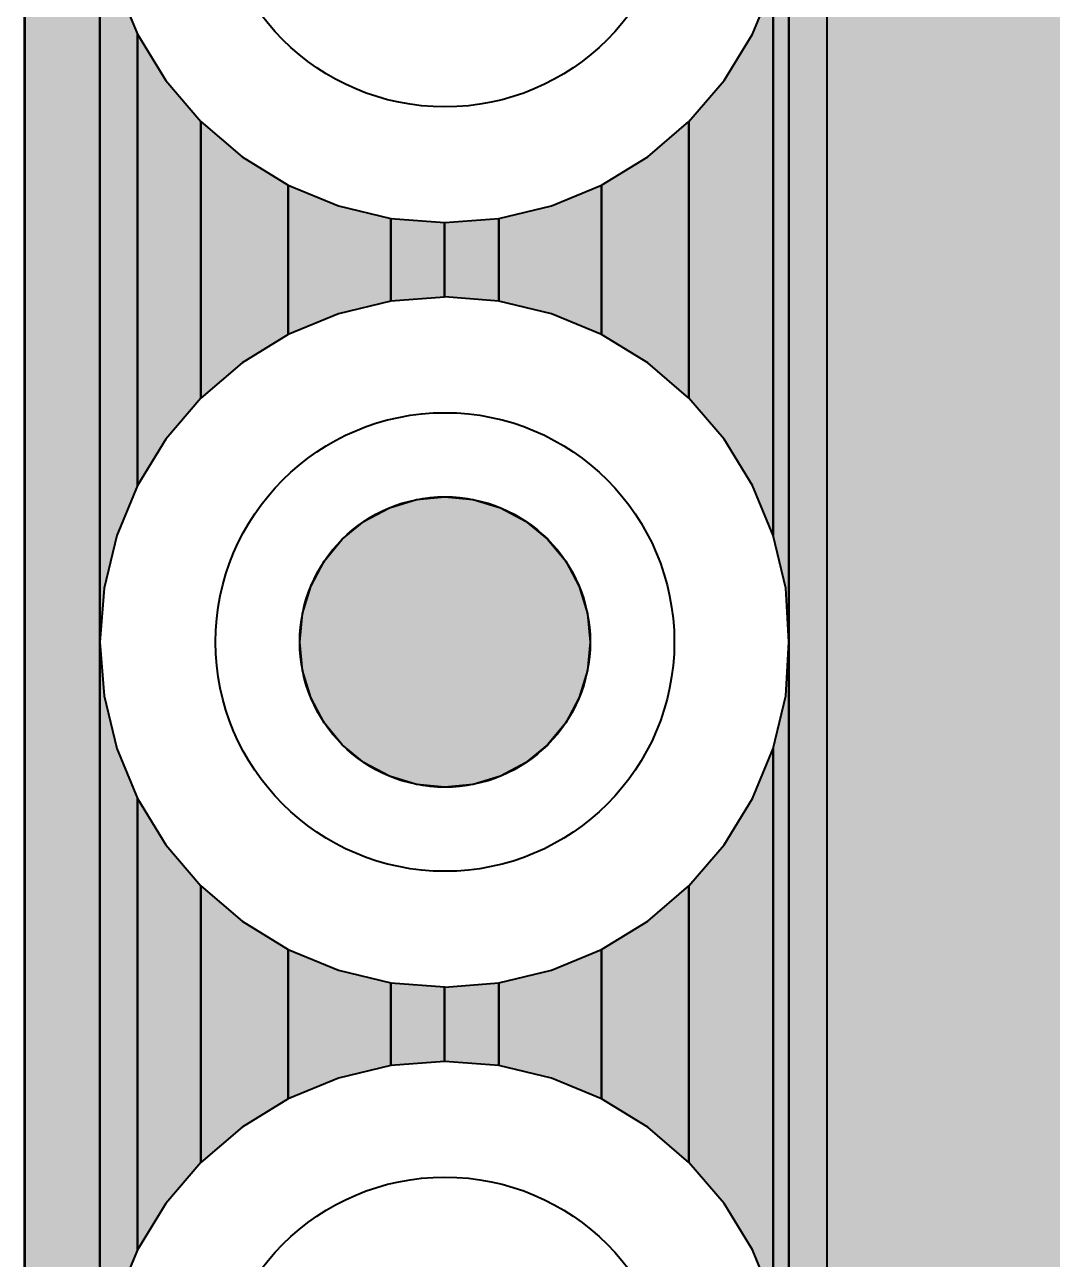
# Model space of a CAD drawing. Header units: millimetres. Extents: x 3.5 to 57, y 2.4 to 42.4.
# Drawn here: x 14.064 to 17.478, y 33.056 to 37.158 of the extents above; entities that cross this region are included whole.
import ezdxf

# ---------------------------------------------------------------- set-up
doc = ezdxf.new("R2010")
doc.units = ezdxf.units.MM
for name, color, linetype in [('bottom_copper', 7, 'Continuous'), ('bottom_silk', 7, 'Continuous'), ('drill_plated', 7, 'Continuous'), ('top_copper', 7, 'Continuous')]:
    doc.layers.add(name, color=color, linetype=linetype)

# ---------------------------------------------------------------- blocks, each defined once
blk = doc.blocks.new('Block6807')
at = {"layer": 'bottom_copper', "lineweight": 40}
for points in [[(9.5036, 0), (0.9636, 0), (0.9636, 38.9999), (9.5036, 38.9999), (9.5036, 0)], [(0.9636, 32.3153), (0.953, 32.4947), (0.911, 32.6696), (0.911, 34.501), (0.953, 34.6759), (0.9636, 34.8553), (0.9636, 32.3153)], [(0.911, 32.6696), (0.8422, 32.8358), (0.7482, 32.9892), (0.6313, 33.126), (0.6313, 34.0446), (0.7482, 34.1814), (0.8422, 34.3348), (0.911, 34.501), (0.911, 32.6696)], [(0.6313, 33.126), (0.4945, 33.2429), (0.3411, 33.3369), (0.3411, 33.8337), (0.4945, 33.9277), (0.6313, 34.0446), (0.6313, 33.126)], [(0.3411, 33.3369), (0.1749, 33.4057), (0, 33.4477), (0, 33.7229), (0.1749, 33.7649), (0.3411, 33.8337), (0.3411, 33.3369)], [(0, 33.4477), (-0.1794, 33.4618), (-0.1812, 33.4617), (-0.1812, 33.7089), (-0.1794, 33.7088), (0, 33.7229), (0, 33.4477)], [(0.9636, 29.7753), (0.953, 29.9547), (0.911, 30.1296), (0.911, 31.961), (0.953, 32.1359), (0.9636, 32.3153), (0.9636, 29.7753)], [(0.911, 30.1296), (0.8422, 30.2958), (0.7482, 30.4492), (0.6313, 30.586), (0.6313, 31.5046), (0.7482, 31.6414), (0.8422, 31.7948), (0.911, 31.961), (0.911, 30.1296)], [(0.6313, 30.586), (0.4945, 30.7029), (0.3411, 30.7969), (0.3411, 31.2937), (0.4945, 31.3877), (0.6313, 31.5046), (0.6313, 30.586)], [(0.3411, 30.7969), (0.1749, 30.8657), (0, 30.9077), (0, 31.1829), (0.1749, 31.2249), (0.3411, 31.2937), (0.3411, 30.7969)], [(0, 30.9077), (-0.1794, 30.9218), (-0.1812, 30.9217), (-0.1812, 31.1689), (-0.1794, 31.1688), (0, 31.1829), (0, 30.9077)]]:
    blk.add_hatch(color=7, dxfattribs=at).paths.add_polyline_path(points, flags=0)
at = {"layer": 'bottom_copper', "color": 7, "lineweight": 40}
for points in [[(9.5036, 0), (0.9636, 0), (0.9636, 38.9999), (9.5036, 38.9999), (9.5036, 0)], [(0.9636, 32.3153), (0.953, 32.4947), (0.911, 32.6696), (0.911, 34.501), (0.953, 34.6759), (0.9636, 34.8553), (0.9636, 32.3153)], [(0.911, 32.6696), (0.8422, 32.8358), (0.7482, 32.9892), (0.6313, 33.126), (0.6313, 34.0446), (0.7482, 34.1814), (0.8422, 34.3348), (0.911, 34.501), (0.911, 32.6696)], [(0.6313, 33.126), (0.4945, 33.2429), (0.3411, 33.3369), (0.3411, 33.8337), (0.4945, 33.9277), (0.6313, 34.0446), (0.6313, 33.126)], [(0.3411, 33.3369), (0.1749, 33.4057), (0, 33.4477), (0, 33.7229), (0.1749, 33.7649), (0.3411, 33.8337), (0.3411, 33.3369)], [(0, 33.4477), (-0.1794, 33.4618), (-0.1812, 33.4617), (-0.1812, 33.7089), (-0.1794, 33.7088), (0, 33.7229), (0, 33.4477)], [(0.9636, 29.7753), (0.953, 29.9547), (0.911, 30.1296), (0.911, 31.961), (0.953, 32.1359), (0.9636, 32.3153), (0.9636, 29.7753)], [(0.911, 30.1296), (0.8422, 30.2958), (0.7482, 30.4492), (0.6313, 30.586), (0.6313, 31.5046), (0.7482, 31.6414), (0.8422, 31.7948), (0.911, 31.961), (0.911, 30.1296)], [(0.6313, 30.586), (0.4945, 30.7029), (0.3411, 30.7969), (0.3411, 31.2937), (0.4945, 31.3877), (0.6313, 31.5046), (0.6313, 30.586)], [(0.3411, 30.7969), (0.1749, 30.8657), (0, 30.9077), (0, 31.1829), (0.1749, 31.2249), (0.3411, 31.2937), (0.3411, 30.7969)], [(0, 30.9077), (-0.1794, 30.9218), (-0.1812, 30.9217), (-0.1812, 31.1689), (-0.1794, 31.1688), (0, 31.1829), (0, 30.9077)]]:
    blk.add_lwpolyline(points, close=True, dxfattribs=at)
blk = doc.blocks.new('Block9329')
at = {"layer": 'bottom_copper', "lineweight": 40}
for points in [[(1.2141, 0), (0.9648, 0), (0.9648, 38.9999), (1.2141, 38.9999), (1.2141, 0)], [(0.9648, 0), (0.9636, 0), (0.9636, 36.618), (0.9648, 36.6333), (0.9648, 0)], [(1.339, 32.8358), (1.2702, 32.6696), (1.2282, 32.4947), (1.2141, 32.3153), (1.2141, 34.8553), (1.2282, 34.6759), (1.2702, 34.501), (1.339, 34.3348), (1.339, 32.8358)], [(1.5499, 33.126), (1.433, 32.9892), (1.339, 32.8358), (1.339, 34.3348), (1.433, 34.1814), (1.5499, 34.0446), (1.5499, 33.126)], [(1.8401, 33.3369), (1.6867, 33.2429), (1.5499, 33.126), (1.5499, 34.0446), (1.6867, 33.9277), (1.8401, 33.8337), (1.8401, 33.3369)], [(2.1812, 33.4477), (2.0063, 33.4057), (1.8401, 33.3369), (1.8401, 33.8337), (2.0063, 33.7649), (2.1812, 33.7229), (2.1812, 33.4477)], [(2.3588, 33.4617), (2.1812, 33.4477), (2.1812, 33.7229), (2.3588, 33.7089), (2.3588, 33.4617)], [(1.339, 30.2958), (1.2702, 30.1296), (1.2282, 29.9547), (1.2141, 29.7753), (1.2141, 32.3153), (1.2282, 32.1359), (1.2702, 31.961), (1.339, 31.7948), (1.339, 30.2958)], [(1.5499, 30.586), (1.433, 30.4492), (1.339, 30.2958), (1.339, 31.7948), (1.433, 31.6414), (1.5499, 31.5046), (1.5499, 30.586)], [(1.8401, 30.7969), (1.6867, 30.7029), (1.5499, 30.586), (1.5499, 31.5046), (1.6867, 31.3877), (1.8401, 31.2937), (1.8401, 30.7969)], [(2.1812, 30.9077), (2.0063, 30.8657), (1.8401, 30.7969), (1.8401, 31.2937), (2.0063, 31.2249), (2.1812, 31.1829), (2.1812, 30.9077)], [(2.3588, 30.9217), (2.1812, 30.9077), (2.1812, 31.1829), (2.3588, 31.1689), (2.3588, 30.9217)]]:
    blk.add_hatch(color=7, dxfattribs=at).paths.add_polyline_path(points, flags=0)
at = {"layer": 'bottom_copper', "color": 7, "lineweight": 40}
for points in [[(1.2141, 0), (0.9648, 0), (0.9648, 38.9999), (1.2141, 38.9999), (1.2141, 0)], [(0.9648, 0), (0.9636, 0), (0.9636, 36.618), (0.9648, 36.6333), (0.9648, 0)], [(1.339, 32.8358), (1.2702, 32.6696), (1.2282, 32.4947), (1.2141, 32.3153), (1.2141, 34.8553), (1.2282, 34.6759), (1.2702, 34.501), (1.339, 34.3348), (1.339, 32.8358)], [(1.5499, 33.126), (1.433, 32.9892), (1.339, 32.8358), (1.339, 34.3348), (1.433, 34.1814), (1.5499, 34.0446), (1.5499, 33.126)], [(1.8401, 33.3369), (1.6867, 33.2429), (1.5499, 33.126), (1.5499, 34.0446), (1.6867, 33.9277), (1.8401, 33.8337), (1.8401, 33.3369)], [(2.1812, 33.4477), (2.0063, 33.4057), (1.8401, 33.3369), (1.8401, 33.8337), (2.0063, 33.7649), (2.1812, 33.7229), (2.1812, 33.4477)], [(2.3588, 33.4617), (2.1812, 33.4477), (2.1812, 33.7229), (2.3588, 33.7089), (2.3588, 33.4617)], [(1.339, 30.2958), (1.2702, 30.1296), (1.2282, 29.9547), (1.2141, 29.7753), (1.2141, 32.3153), (1.2282, 32.1359), (1.2702, 31.961), (1.339, 31.7948), (1.339, 30.2958)], [(1.5499, 30.586), (1.433, 30.4492), (1.339, 30.2958), (1.339, 31.7948), (1.433, 31.6414), (1.5499, 31.5046), (1.5499, 30.586)], [(1.8401, 30.7969), (1.6867, 30.7029), (1.5499, 30.586), (1.5499, 31.5046), (1.6867, 31.3877), (1.8401, 31.2937), (1.8401, 30.7969)], [(2.1812, 30.9077), (2.0063, 30.8657), (1.8401, 30.7969), (1.8401, 31.2937), (2.0063, 31.2249), (2.1812, 31.1829), (2.1812, 30.9077)], [(2.3588, 30.9217), (2.1812, 30.9077), (2.1812, 31.1829), (2.3588, 31.1689), (2.3588, 30.9217)]]:
    blk.add_lwpolyline(points, close=True, dxfattribs=at)
blk = doc.blocks.new('Block28385')
at = {"layer": 'top_copper', "lineweight": 40}
for points in [[(9.5036, 0), (0.9636, 0), (0.9636, 38.9999), (9.5036, 38.9999), (9.5036, 0)], [(0.9636, 32.3153), (0.953, 32.4947), (0.911, 32.6696), (0.911, 34.501), (0.953, 34.6759), (0.9636, 34.8553), (0.9636, 32.3153)], [(0.911, 32.6696), (0.8422, 32.8358), (0.7482, 32.9892), (0.6313, 33.126), (0.6313, 34.0446), (0.7482, 34.1814), (0.8422, 34.3348), (0.911, 34.501), (0.911, 32.6696)], [(0.6313, 33.126), (0.4945, 33.2429), (0.3411, 33.3369), (0.3411, 33.8337), (0.4945, 33.9277), (0.6313, 34.0446), (0.6313, 33.126)], [(0.3411, 33.3369), (0.1749, 33.4057), (0, 33.4477), (0, 33.7229), (0.1749, 33.7649), (0.3411, 33.8337), (0.3411, 33.3369)], [(0, 33.4477), (-0.1794, 33.4618), (-0.1812, 33.4617), (-0.1812, 33.7089), (-0.1794, 33.7088), (0, 33.7229), (0, 33.4477)], [(0.9636, 29.7753), (0.953, 29.9547), (0.911, 30.1296), (0.911, 31.961), (0.953, 32.1359), (0.9636, 32.3153), (0.9636, 29.7753)], [(0.911, 30.1296), (0.8422, 30.2958), (0.7482, 30.4492), (0.6313, 30.586), (0.6313, 31.5046), (0.7482, 31.6414), (0.8422, 31.7948), (0.911, 31.961), (0.911, 30.1296)], [(0.6313, 30.586), (0.4945, 30.7029), (0.3411, 30.7969), (0.3411, 31.2937), (0.4945, 31.3877), (0.6313, 31.5046), (0.6313, 30.586)], [(0.3411, 30.7969), (0.1749, 30.8657), (0, 30.9077), (0, 31.1829), (0.1749, 31.2249), (0.3411, 31.2937), (0.3411, 30.7969)], [(0, 30.9077), (-0.1794, 30.9218), (-0.1812, 30.9217), (-0.1812, 31.1689), (-0.1794, 31.1688), (0, 31.1829), (0, 30.9077)]]:
    blk.add_hatch(color=7, dxfattribs=at).paths.add_polyline_path(points, flags=0)
at = {"layer": 'top_copper', "color": 7, "lineweight": 40}
for points in [[(9.5036, 0), (0.9636, 0), (0.9636, 38.9999), (9.5036, 38.9999), (9.5036, 0)], [(0.9636, 32.3153), (0.953, 32.4947), (0.911, 32.6696), (0.911, 34.501), (0.953, 34.6759), (0.9636, 34.8553), (0.9636, 32.3153)], [(0.911, 32.6696), (0.8422, 32.8358), (0.7482, 32.9892), (0.6313, 33.126), (0.6313, 34.0446), (0.7482, 34.1814), (0.8422, 34.3348), (0.911, 34.501), (0.911, 32.6696)], [(0.6313, 33.126), (0.4945, 33.2429), (0.3411, 33.3369), (0.3411, 33.8337), (0.4945, 33.9277), (0.6313, 34.0446), (0.6313, 33.126)], [(0.3411, 33.3369), (0.1749, 33.4057), (0, 33.4477), (0, 33.7229), (0.1749, 33.7649), (0.3411, 33.8337), (0.3411, 33.3369)], [(0, 33.4477), (-0.1794, 33.4618), (-0.1812, 33.4617), (-0.1812, 33.7089), (-0.1794, 33.7088), (0, 33.7229), (0, 33.4477)], [(0.9636, 29.7753), (0.953, 29.9547), (0.911, 30.1296), (0.911, 31.961), (0.953, 32.1359), (0.9636, 32.3153), (0.9636, 29.7753)], [(0.911, 30.1296), (0.8422, 30.2958), (0.7482, 30.4492), (0.6313, 30.586), (0.6313, 31.5046), (0.7482, 31.6414), (0.8422, 31.7948), (0.911, 31.961), (0.911, 30.1296)], [(0.6313, 30.586), (0.4945, 30.7029), (0.3411, 30.7969), (0.3411, 31.2937), (0.4945, 31.3877), (0.6313, 31.5046), (0.6313, 30.586)], [(0.3411, 30.7969), (0.1749, 30.8657), (0, 30.9077), (0, 31.1829), (0.1749, 31.2249), (0.3411, 31.2937), (0.3411, 30.7969)], [(0, 30.9077), (-0.1794, 30.9218), (-0.1812, 30.9217), (-0.1812, 31.1689), (-0.1794, 31.1688), (0, 31.1829), (0, 30.9077)]]:
    blk.add_lwpolyline(points, close=True, dxfattribs=at)
blk = doc.blocks.new('Block31291')
at = {"layer": 'top_copper', "lineweight": 40}
for points in [[(1.914, 0), (1.6647, 0), (1.6647, 38.9999), (1.914, 38.9999), (1.914, 0)], [(1.6647, 0), (1.6635, 0), (1.6635, 36.618), (1.6647, 36.6333), (1.6647, 0)], [(2.0389, 32.8358), (1.9701, 32.6696), (1.9281, 32.4947), (1.914, 32.3153), (1.914, 34.8553), (1.9281, 34.6759), (1.9701, 34.501), (2.0389, 34.3348), (2.0389, 32.8358)], [(2.2498, 33.126), (2.1329, 32.9892), (2.0389, 32.8358), (2.0389, 34.3348), (2.1329, 34.1814), (2.2498, 34.0446), (2.2498, 33.126)], [(2.54, 33.3369), (2.3866, 33.2429), (2.2498, 33.126), (2.2498, 34.0446), (2.3866, 33.9277), (2.54, 33.8337), (2.54, 33.3369)], [(2.8811, 33.4477), (2.7062, 33.4057), (2.54, 33.3369), (2.54, 33.8337), (2.7062, 33.7649), (2.8811, 33.7229), (2.8811, 33.4477)], [(3.0587, 33.4617), (2.8811, 33.4477), (2.8811, 33.7229), (3.0587, 33.7089), (3.0587, 33.4617)], [(2.0389, 30.2958), (1.9701, 30.1296), (1.9281, 29.9547), (1.914, 29.7753), (1.914, 32.3153), (1.9281, 32.1359), (1.9701, 31.961), (2.0389, 31.7948), (2.0389, 30.2958)], [(2.2498, 30.586), (2.1329, 30.4492), (2.0389, 30.2958), (2.0389, 31.7948), (2.1329, 31.6414), (2.2498, 31.5046), (2.2498, 30.586)], [(2.54, 30.7969), (2.3866, 30.7029), (2.2498, 30.586), (2.2498, 31.5046), (2.3866, 31.3877), (2.54, 31.2937), (2.54, 30.7969)], [(2.8811, 30.9077), (2.7062, 30.8657), (2.54, 30.7969), (2.54, 31.2937), (2.7062, 31.2249), (2.8811, 31.1829), (2.8811, 30.9077)], [(3.0587, 30.9217), (2.8811, 30.9077), (2.8811, 31.1829), (3.0587, 31.1689), (3.0587, 30.9217)]]:
    blk.add_hatch(color=7, dxfattribs=at).paths.add_polyline_path(points, flags=0)
at = {"layer": 'top_copper', "color": 7, "lineweight": 40}
for points in [[(1.914, 0), (1.6647, 0), (1.6647, 38.9999), (1.914, 38.9999), (1.914, 0)], [(1.6647, 0), (1.6635, 0), (1.6635, 36.618), (1.6647, 36.6333), (1.6647, 0)], [(2.0389, 32.8358), (1.9701, 32.6696), (1.9281, 32.4947), (1.914, 32.3153), (1.914, 34.8553), (1.9281, 34.6759), (1.9701, 34.501), (2.0389, 34.3348), (2.0389, 32.8358)], [(2.2498, 33.126), (2.1329, 32.9892), (2.0389, 32.8358), (2.0389, 34.3348), (2.1329, 34.1814), (2.2498, 34.0446), (2.2498, 33.126)], [(2.54, 33.3369), (2.3866, 33.2429), (2.2498, 33.126), (2.2498, 34.0446), (2.3866, 33.9277), (2.54, 33.8337), (2.54, 33.3369)], [(2.8811, 33.4477), (2.7062, 33.4057), (2.54, 33.3369), (2.54, 33.8337), (2.7062, 33.7649), (2.8811, 33.7229), (2.8811, 33.4477)], [(3.0587, 33.4617), (2.8811, 33.4477), (2.8811, 33.7229), (3.0587, 33.7089), (3.0587, 33.4617)], [(2.0389, 30.2958), (1.9701, 30.1296), (1.9281, 29.9547), (1.914, 29.7753), (1.914, 32.3153), (1.9281, 32.1359), (1.9701, 31.961), (2.0389, 31.7948), (2.0389, 30.2958)], [(2.2498, 30.586), (2.1329, 30.4492), (2.0389, 30.2958), (2.0389, 31.7948), (2.1329, 31.6414), (2.2498, 31.5046), (2.2498, 30.586)], [(2.54, 30.7969), (2.3866, 30.7029), (2.2498, 30.586), (2.2498, 31.5046), (2.3866, 31.3877), (2.54, 31.2937), (2.54, 30.7969)], [(2.8811, 30.9077), (2.7062, 30.8657), (2.54, 30.7969), (2.54, 31.2937), (2.7062, 31.2249), (2.8811, 31.1829), (2.8811, 30.9077)], [(3.0587, 30.9217), (2.8811, 30.9077), (2.8811, 31.1829), (3.0587, 31.1689), (3.0587, 30.9217)]]:
    blk.add_lwpolyline(points, close=True, dxfattribs=at)

msp = doc.modelspace()

# ---------------------------------------------------------------- hatches: boundary and pattern name
at = {"layer": 'bottom_copper', "lineweight": 40}
msp.add_hatch(color=7, dxfattribs=at).paths.add_polyline_path([(15.9336, 35.0129), (15.9062, 34.9224), (15.8616, 34.839), (15.8015, 34.7659), (15.7284, 34.7058), (15.645, 34.6612), (15.5545, 34.6338), (15.4603, 34.6245), (15.3661, 34.6338), (15.2756, 34.6612), (15.1922, 34.7058), (15.1191, 34.7659), (15.059, 34.839), (15.0144, 34.9224), (14.987, 35.0129), (14.9777, 35.1071), (14.987, 35.2013), (15.0144, 35.2918), (15.059, 35.3752), (15.1191, 35.4483), (15.1922, 35.5084), (15.2756, 35.553), (15.3661, 35.5804), (15.4603, 35.5897), (15.5545, 35.5804), (15.645, 35.553), (15.7284, 35.5084), (15.8015, 35.4483), (15.8616, 35.3752), (15.9062, 35.2918), (15.9336, 35.2013), (15.9429, 35.1071), (15.9336, 35.0129)], flags=0)
at = {"layer": 'drill_plated', "lineweight": 40}
msp.add_hatch(color=7, dxfattribs=at).paths.add_polyline_path([(15.9336, 35.0129), (15.9062, 34.9224), (15.8616, 34.839), (15.8015, 34.7659), (15.7284, 34.7058), (15.645, 34.6612), (15.5545, 34.6338), (15.4603, 34.6245), (15.3661, 34.6338), (15.2756, 34.6612), (15.1922, 34.7058), (15.1191, 34.7659), (15.059, 34.839), (15.0144, 34.9224), (14.987, 35.0129), (14.9777, 35.1071), (14.987, 35.2013), (15.0144, 35.2918), (15.059, 35.3752), (15.1191, 35.4483), (15.1922, 35.5084), (15.2756, 35.553), (15.3661, 35.5804), (15.4603, 35.5897), (15.5545, 35.5804), (15.645, 35.553), (15.7284, 35.5084), (15.8015, 35.4483), (15.8616, 35.3752), (15.9062, 35.2918), (15.9336, 35.2013), (15.9429, 35.1071), (15.9336, 35.0129)], flags=0)
at = {"layer": 'top_copper', "lineweight": 40}
msp.add_hatch(color=7, dxfattribs=at).paths.add_polyline_path([(15.9336, 35.0129), (15.9062, 34.9224), (15.8616, 34.839), (15.8015, 34.7659), (15.7284, 34.7058), (15.645, 34.6612), (15.5545, 34.6338), (15.4603, 34.6245), (15.3661, 34.6338), (15.2756, 34.6612), (15.1922, 34.7058), (15.1191, 34.7659), (15.059, 34.839), (15.0144, 34.9224), (14.987, 35.0129), (14.9777, 35.1071), (14.987, 35.2013), (15.0144, 35.2918), (15.059, 35.3752), (15.1191, 35.4483), (15.1922, 35.5084), (15.2756, 35.553), (15.3661, 35.5804), (15.4603, 35.5897), (15.5545, 35.5804), (15.645, 35.553), (15.7284, 35.5084), (15.8015, 35.4483), (15.8616, 35.3752), (15.9062, 35.2918), (15.9336, 35.2013), (15.9429, 35.1071), (15.9336, 35.0129)], flags=0)

# ---------------------------------------------------------------- linework, layer by layer
at = {"layer": 'bottom_copper', "color": 7, "lineweight": 40}
for p, q in [((14.3699, 37.2928), (14.4387, 37.1266)), ((16.4819, 37.1266), (16.5507, 37.2928)), ((14.4387, 37.1266), (14.5327, 36.9732)), ((16.3879, 36.9732), (16.4819, 37.1266)), ((14.5327, 36.9732), (14.6496, 36.8364)), ((16.271, 36.8364), (16.3879, 36.9732)), ((14.6496, 36.8364), (14.7864, 36.7195)), ((16.1342, 36.7195), (16.271, 36.8364)), ((14.7864, 36.7195), (14.9398, 36.6255)), ((15.9808, 36.6255), (16.1342, 36.7195)), ((14.9398, 36.6255), (15.106, 36.5567)), ((15.8146, 36.5567), (15.9808, 36.6255)), ((15.106, 36.5567), (15.2809, 36.5147)), ((15.6397, 36.5147), (15.8146, 36.5567)), ((15.2809, 36.5147), (15.4585, 36.5007)), ((15.4603, 36.5006), (15.6397, 36.5147)), ((15.4585, 36.2535), (15.4585, 36.5007)), ((15.4585, 36.5007), (15.4603, 36.5006)), ((15.4585, 36.5007), (15.4585, 36.2535)), ((15.2809, 36.2395), (15.106, 36.1975)), ((15.4585, 36.2535), (15.2809, 36.2395)), ((15.4603, 36.2536), (15.4585, 36.2535)), ((15.6397, 36.2395), (15.4603, 36.2536)), ((15.8146, 36.1975), (15.6397, 36.2395)), ((15.106, 36.1975), (14.9398, 36.1287)), ((15.9808, 36.1287), (15.8146, 36.1975)), ((14.9398, 36.1287), (14.7864, 36.0347)), ((16.1342, 36.0347), (15.9808, 36.1287)), ((14.7864, 36.0347), (14.6496, 35.9178)), ((16.271, 35.9178), (16.1342, 36.0347)), ((14.6496, 35.9178), (14.5327, 35.781)), ((16.3879, 35.781), (16.271, 35.9178)), ((14.5327, 35.781), (14.4387, 35.6276)), ((16.4819, 35.6276), (16.3879, 35.781)), ((14.4387, 35.6276), (14.3699, 35.4614)), ((16.5507, 35.4614), (16.4819, 35.6276)), ((14.3699, 35.4614), (14.3279, 35.2865)), ((16.5927, 35.2865), (16.5507, 35.4614)), ((14.3279, 35.2865), (14.3138, 35.1071)), ((16.6033, 35.1071), (16.5927, 35.2865)), ((14.3138, 35.1071), (14.3279, 34.9277)), ((16.5927, 34.9277), (16.6033, 35.1071)), ((14.3279, 34.9277), (14.3699, 34.7528)), ((16.5507, 34.7528), (16.5927, 34.9277)), ((14.3699, 34.7528), (14.4387, 34.5866)), ((16.4819, 34.5866), (16.5507, 34.7528)), ((14.4387, 34.5866), (14.5327, 34.4332)), ((16.3879, 34.4332), (16.4819, 34.5866)), ((14.5327, 34.4332), (14.6496, 34.2964)), ((16.271, 34.2964), (16.3879, 34.4332)), ((14.6496, 34.2964), (14.7864, 34.1795)), ((16.1342, 34.1795), (16.271, 34.2964)), ((14.7864, 34.1795), (14.9398, 34.0855)), ((15.9808, 34.0855), (16.1342, 34.1795)), ((14.9398, 34.0855), (15.106, 34.0167)), ((15.8146, 34.0167), (15.9808, 34.0855)), ((15.106, 34.0167), (15.2809, 33.9747)), ((15.6397, 33.9747), (15.8146, 34.0167)), ((15.2809, 33.9747), (15.4585, 33.9607)), ((15.4603, 33.9606), (15.6397, 33.9747)), ((15.4585, 33.7135), (15.4585, 33.9607)), ((15.4585, 33.9607), (15.4603, 33.9606)), ((15.4585, 33.9607), (15.4585, 33.7135)), ((15.2809, 33.6995), (15.106, 33.6575)), ((15.4585, 33.7135), (15.2809, 33.6995)), ((15.4603, 33.7136), (15.4585, 33.7135)), ((15.6397, 33.6995), (15.4603, 33.7136)), ((15.8146, 33.6575), (15.6397, 33.6995)), ((15.106, 33.6575), (14.9398, 33.5887)), ((15.9808, 33.5887), (15.8146, 33.6575)), ((14.9398, 33.5887), (14.7864, 33.4947)), ((16.1342, 33.4947), (15.9808, 33.5887)), ((14.7864, 33.4947), (14.6496, 33.3778)), ((16.271, 33.3778), (16.1342, 33.4947)), ((14.6496, 33.3778), (14.5327, 33.241)), ((16.3879, 33.241), (16.271, 33.3778)), ((14.5327, 33.241), (14.4387, 33.0876)), ((16.4819, 33.0876), (16.3879, 33.241)), ((14.4387, 33.0876), (14.3699, 32.9214)), ((16.5507, 32.9214), (16.4819, 33.0876))]:
    msp.add_line(p, q, dxfattribs=at)
msp.add_lwpolyline([(15.9336, 35.0129), (15.9062, 34.9224), (15.8616, 34.839), (15.8015, 34.7659), (15.7284, 34.7058), (15.645, 34.6612), (15.5545, 34.6338), (15.4603, 34.6245), (15.3661, 34.6338), (15.2756, 34.6612), (15.1922, 34.7058), (15.1191, 34.7659), (15.059, 34.839), (15.0144, 34.9224), (14.987, 35.0129), (14.9777, 35.1071), (14.987, 35.2013), (15.0144, 35.2918), (15.059, 35.3752), (15.1191, 35.4483), (15.1922, 35.5084), (15.2756, 35.553), (15.3661, 35.5804), (15.4603, 35.5897), (15.5545, 35.5804), (15.645, 35.553), (15.7284, 35.5084), (15.8015, 35.4483), (15.8616, 35.3752), (15.9062, 35.2918), (15.9336, 35.2013), (15.9429, 35.1071), (15.9336, 35.0129)], close=True, dxfattribs=at)
for centre, major_axis in [((15.4603, 37.6471), (0.762, 0)), ((15.4603, 35.1071), (0.762, 0)), ((15.4603, 35.1071), (0.4826, 0)), ((15.4603, 32.5671), (0.762, 0))]:
    msp.add_ellipse(centre, major_axis=major_axis, ratio=1, dxfattribs=at)
at = {"layer": 'bottom_silk', "color": 7, "lineweight": 40}
msp.add_line((16.7303, 3.3571), (16.7303, 41.4571), dxfattribs=at)
at = {"layer": 'drill_plated', "color": 7, "lineweight": 40}
msp.add_lwpolyline([(15.9336, 35.0129), (15.9062, 34.9224), (15.8616, 34.839), (15.8015, 34.7659), (15.7284, 34.7058), (15.645, 34.6612), (15.5545, 34.6338), (15.4603, 34.6245), (15.3661, 34.6338), (15.2756, 34.6612), (15.1922, 34.7058), (15.1191, 34.7659), (15.059, 34.839), (15.0144, 34.9224), (14.987, 35.0129), (14.9777, 35.1071), (14.987, 35.2013), (15.0144, 35.2918), (15.059, 35.3752), (15.1191, 35.4483), (15.1922, 35.5084), (15.2756, 35.553), (15.3661, 35.5804), (15.4603, 35.5897), (15.5545, 35.5804), (15.645, 35.553), (15.7284, 35.5084), (15.8015, 35.4483), (15.8616, 35.3752), (15.9062, 35.2918), (15.9336, 35.2013), (15.9429, 35.1071), (15.9336, 35.0129)], close=True, dxfattribs=at)
msp.add_ellipse((15.4603, 35.1071), major_axis=(0.4826, 0), ratio=1, dxfattribs=at)
at = {"layer": 'top_copper', "color": 7, "lineweight": 40}
for p, q in [((14.3699, 37.2928), (14.4387, 37.1266)), ((16.4819, 37.1266), (16.5507, 37.2928)), ((14.4387, 37.1266), (14.5327, 36.9732)), ((16.3879, 36.9732), (16.4819, 37.1266)), ((14.5327, 36.9732), (14.6496, 36.8364)), ((16.271, 36.8364), (16.3879, 36.9732)), ((14.6496, 36.8364), (14.7864, 36.7195)), ((16.1342, 36.7195), (16.271, 36.8364)), ((14.7864, 36.7195), (14.9398, 36.6255)), ((15.9808, 36.6255), (16.1342, 36.7195)), ((14.9398, 36.6255), (15.106, 36.5567)), ((15.8146, 36.5567), (15.9808, 36.6255)), ((15.106, 36.5567), (15.2809, 36.5147)), ((15.6397, 36.5147), (15.8146, 36.5567)), ((15.2809, 36.5147), (15.4585, 36.5007)), ((15.4603, 36.5006), (15.6397, 36.5147)), ((15.4585, 36.2535), (15.4585, 36.5007)), ((15.4585, 36.5007), (15.4603, 36.5006)), ((15.4585, 36.5007), (15.4585, 36.2535)), ((15.2809, 36.2395), (15.106, 36.1975)), ((15.4585, 36.2535), (15.2809, 36.2395)), ((15.4603, 36.2536), (15.4585, 36.2535)), ((15.6397, 36.2395), (15.4603, 36.2536)), ((15.8146, 36.1975), (15.6397, 36.2395)), ((15.106, 36.1975), (14.9398, 36.1287)), ((15.9808, 36.1287), (15.8146, 36.1975)), ((14.9398, 36.1287), (14.7864, 36.0347)), ((16.1342, 36.0347), (15.9808, 36.1287)), ((14.7864, 36.0347), (14.6496, 35.9178)), ((16.271, 35.9178), (16.1342, 36.0347)), ((14.6496, 35.9178), (14.5327, 35.781)), ((16.3879, 35.781), (16.271, 35.9178)), ((14.5327, 35.781), (14.4387, 35.6276)), ((16.4819, 35.6276), (16.3879, 35.781)), ((14.4387, 35.6276), (14.3699, 35.4614)), ((16.5507, 35.4614), (16.4819, 35.6276)), ((14.3699, 35.4614), (14.3279, 35.2865)), ((16.5927, 35.2865), (16.5507, 35.4614)), ((14.3279, 35.2865), (14.3138, 35.1071)), ((16.6033, 35.1071), (16.5927, 35.2865)), ((14.3138, 35.1071), (14.3279, 34.9277)), ((16.5927, 34.9277), (16.6033, 35.1071)), ((14.3279, 34.9277), (14.3699, 34.7528)), ((16.5507, 34.7528), (16.5927, 34.9277)), ((14.3699, 34.7528), (14.4387, 34.5866)), ((16.4819, 34.5866), (16.5507, 34.7528)), ((14.4387, 34.5866), (14.5327, 34.4332)), ((16.3879, 34.4332), (16.4819, 34.5866)), ((14.5327, 34.4332), (14.6496, 34.2964)), ((16.271, 34.2964), (16.3879, 34.4332)), ((14.6496, 34.2964), (14.7864, 34.1795)), ((16.1342, 34.1795), (16.271, 34.2964)), ((14.7864, 34.1795), (14.9398, 34.0855)), ((15.9808, 34.0855), (16.1342, 34.1795)), ((14.9398, 34.0855), (15.106, 34.0167)), ((15.8146, 34.0167), (15.9808, 34.0855)), ((15.106, 34.0167), (15.2809, 33.9747)), ((15.6397, 33.9747), (15.8146, 34.0167)), ((15.2809, 33.9747), (15.4585, 33.9607)), ((15.4603, 33.9606), (15.6397, 33.9747)), ((15.4585, 33.7135), (15.4585, 33.9607)), ((15.4585, 33.9607), (15.4603, 33.9606)), ((15.4585, 33.9607), (15.4585, 33.7135)), ((15.2809, 33.6995), (15.106, 33.6575)), ((15.4585, 33.7135), (15.2809, 33.6995)), ((15.4603, 33.7136), (15.4585, 33.7135)), ((15.6397, 33.6995), (15.4603, 33.7136)), ((15.8146, 33.6575), (15.6397, 33.6995)), ((15.106, 33.6575), (14.9398, 33.5887)), ((15.9808, 33.5887), (15.8146, 33.6575)), ((14.9398, 33.5887), (14.7864, 33.4947)), ((16.1342, 33.4947), (15.9808, 33.5887)), ((14.7864, 33.4947), (14.6496, 33.3778)), ((16.271, 33.3778), (16.1342, 33.4947)), ((14.6496, 33.3778), (14.5327, 33.241)), ((16.3879, 33.241), (16.271, 33.3778)), ((14.5327, 33.241), (14.4387, 33.0876)), ((16.4819, 33.0876), (16.3879, 33.241)), ((14.4387, 33.0876), (14.3699, 32.9214)), ((16.5507, 32.9214), (16.4819, 33.0876))]:
    msp.add_line(p, q, dxfattribs=at)
msp.add_lwpolyline([(15.9336, 35.0129), (15.9062, 34.9224), (15.8616, 34.839), (15.8015, 34.7659), (15.7284, 34.7058), (15.645, 34.6612), (15.5545, 34.6338), (15.4603, 34.6245), (15.3661, 34.6338), (15.2756, 34.6612), (15.1922, 34.7058), (15.1191, 34.7659), (15.059, 34.839), (15.0144, 34.9224), (14.987, 35.0129), (14.9777, 35.1071), (14.987, 35.2013), (15.0144, 35.2918), (15.059, 35.3752), (15.1191, 35.4483), (15.1922, 35.5084), (15.2756, 35.553), (15.3661, 35.5804), (15.4603, 35.5897), (15.5545, 35.5804), (15.645, 35.553), (15.7284, 35.5084), (15.8015, 35.4483), (15.8616, 35.3752), (15.9062, 35.2918), (15.9336, 35.2013), (15.9429, 35.1071), (15.9336, 35.0129)], close=True, dxfattribs=at)
for centre, major_axis in [((15.4603, 37.6471), (0.762, 0)), ((15.4603, 35.1071), (0.762, 0)), ((15.4603, 35.1071), (0.4826, 0)), ((15.4603, 32.5671), (0.762, 0))]:
    msp.add_ellipse(centre, major_axis=major_axis, ratio=1, dxfattribs=at)

# ---------------------------------------------------------------- block references
at = {"layer": 'bottom_copper'}
for name, p in [('Block9329', (13.0997, 2.7918)), ('Block6807', (15.6397, 2.7918))]:
    msp.add_blockref(name, p, dxfattribs=at)
at = {"layer": 'top_copper'}
for name, p in [('Block31291', (12.3998, 2.7918)), ('Block28385', (15.6397, 2.7918))]:
    msp.add_blockref(name, p, dxfattribs=at)

doc.saveas('drawing.dxf')
